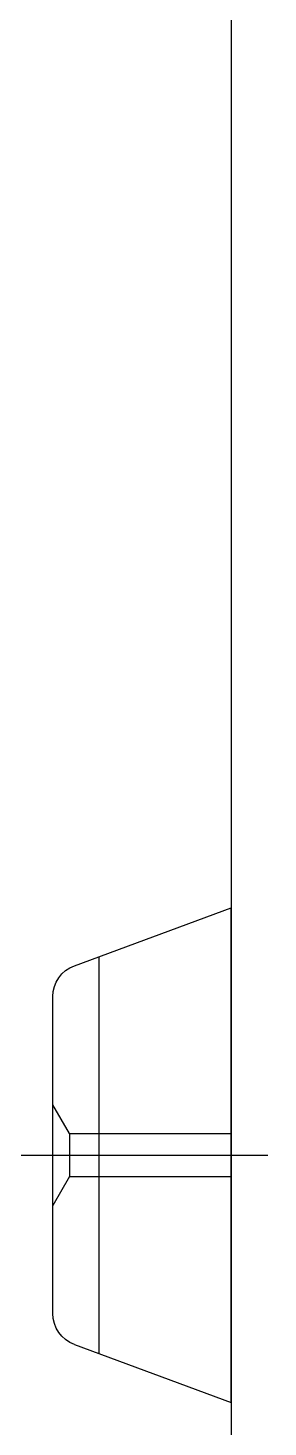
# Model space of a CAD drawing. Extents: x 152195838 to 160350639, y 364657247 to 370318102.
# Drawn here: x 157592058.2 to 157592094.6, y 365021617 to 365021829.1 of the extents above; entities that cross this region are included whole.
import ezdxf

# ---------------------------------------------------------------- set-up
doc = ezdxf.new("R2010")
doc.units = 0
doc.header["$MEASUREMENT"] = 0
doc.layers.get('0').update_dxf_attribs({"linetype": 'CONTINUOUS'})
doc.layers.add('XR-PLAN$0$자동도어', color=4, linetype='CONTINUOUS')

# ---------------------------------------------------------------- blocks, each defined once
blk = doc.blocks.new('sa9w7er')
at = {"layer": 'XR-PLAN$0$자동도어', "linetype": 'Continuous'}
for p, q in [((1988002.13, 837293.5), (1988002.13, 837510.39)), ((1988002.13, 837293.5), (1988002.13, 837510.39)), ((1989137.93, 837504.84), (1987926.25, 837504.84)), ((1989137.93, 837504.84), (1987926.25, 837504.84)), ((1987964.63, 837504.84), (1988039.63, 837504.84)), ((1987973.42, 837481.1), (1987964.63, 837504.84)), ((1987964.63, 837504.84), (1988039.63, 837504.84)), ((1987973.42, 837481.1), (1987964.63, 837504.84)), ((1987998.88, 837480.37), (1987998.88, 837504.84)), ((1987998.88, 837480.37), (1987998.88, 837504.84)), ((1988005.38, 837480.37), (1988005.38, 837504.84)), ((1988005.38, 837480.37), (1988005.38, 837504.84)), ((1988030.84, 837481.1), (1988039.63, 837504.84)), ((1988030.84, 837481.1), (1988039.63, 837504.84)), ((1987972.04, 837484.84), (1988032.22, 837484.84)), ((1987972.04, 837484.84), (1988032.22, 837484.84)), ((1987998.88, 837480.37), (1987994.5, 837477.84)), ((1987998.88, 837480.37), (1987994.5, 837477.84)), ((1988005.38, 837480.37), (1987998.88, 837480.37)), ((1988005.38, 837480.37), (1987998.88, 837480.37)), ((1988005.38, 837480.37), (1988009.77, 837477.84)), ((1988005.38, 837480.37), (1988009.77, 837477.84)), ((1987978.11, 837477.84), (1988026.15, 837477.84)), ((1987978.11, 837477.84), (1988026.15, 837477.84))]:
    blk.add_line(p, q, dxfattribs=at)
for centre, start, end in [((1987978.11, 837482.84), 200.3231, 270), ((1987978.11, 837482.84), 200.3231, 270), ((1988026.15, 837482.84), 270, 339.6769), ((1988026.15, 837482.84), 270, 339.6769)]:
    blk.add_arc(centre, 5, start, end, dxfattribs=at)

msp = doc.modelspace()

# ---------------------------------------------------------------- block references
at = {"linetype": 'Continuous', "ltscale": 5, "xscale": -1, "rotation": 270}
msp.add_blockref('sa9w7er', (156754584.1707, 363033656.1222), dxfattribs=at)

doc.saveas('drawing.dxf')
